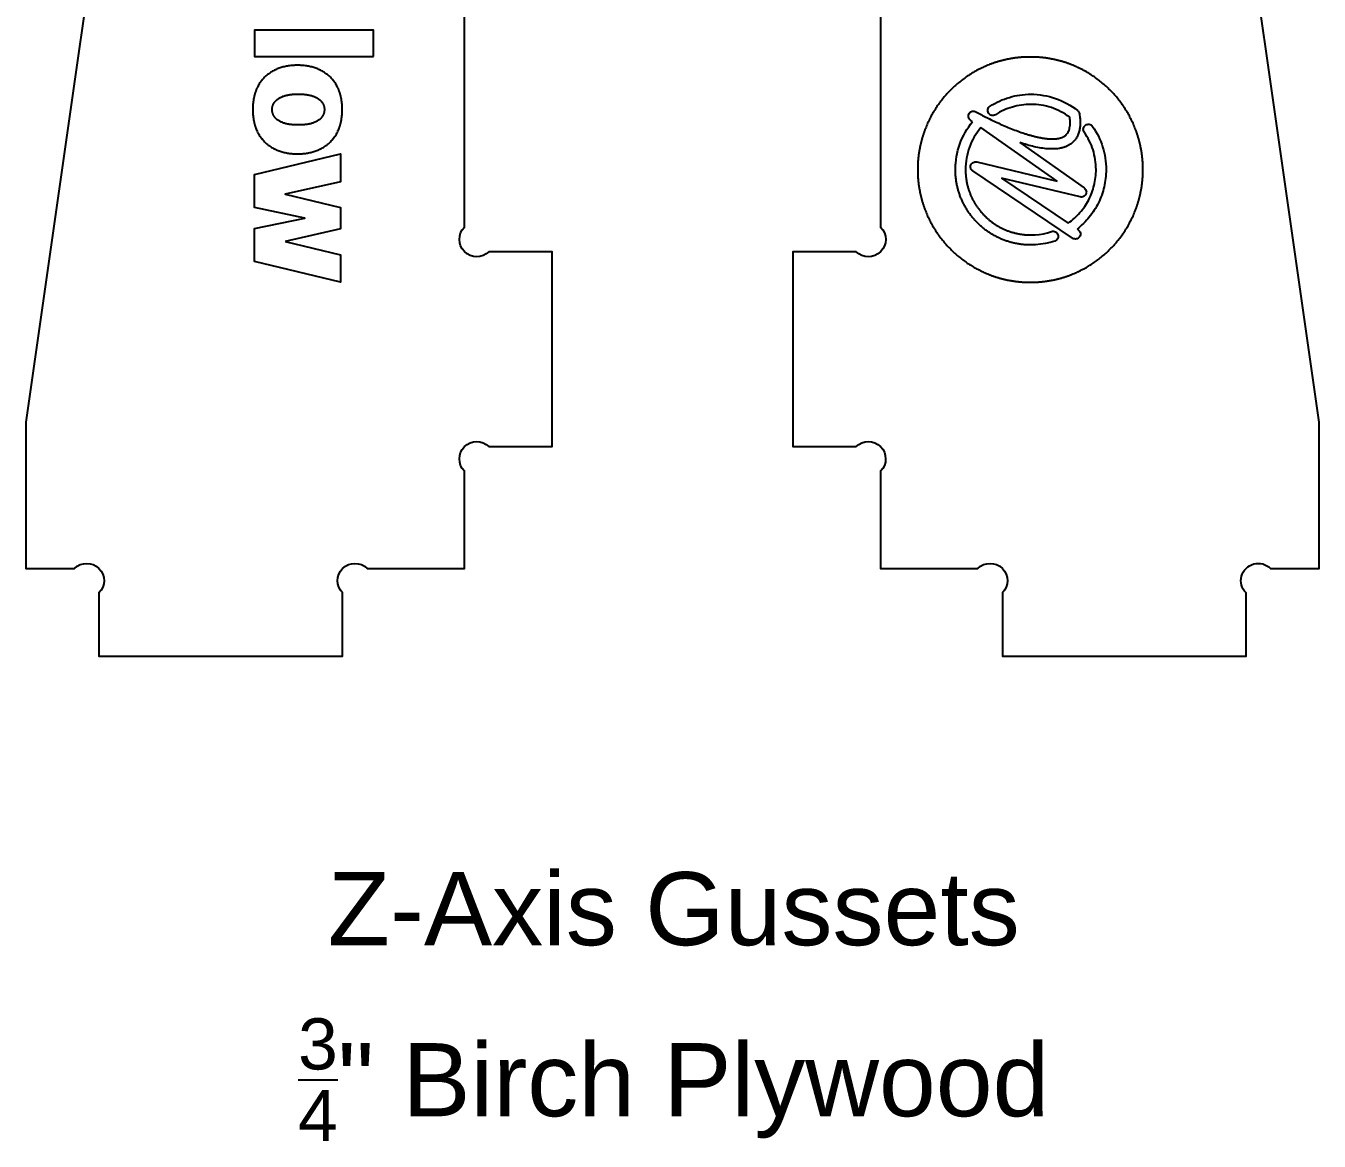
# Model space of a CAD drawing. Header units: millimetres. Extents: x 65 to 2545, y -22 to 553.
# Drawn here: x 647.7 to 913.1, y 15.3 to 244.2 of the extents above; entities that cross this region are included whole.
import ezdxf

# ---------------------------------------------------------------- set-up
doc = ezdxf.new("R2010")
doc.units = ezdxf.units.MM
doc.header["$MEASUREMENT"] = 0
for name, color, linetype in [('NC-6.35mm 1FL Upcut', 7, 'Continuous'), ('NC-Engrave', 3, 'Continuous'), ('Text', 150, 'Continuous')]:
    doc.layers.add(name, color=color, linetype=linetype)

msp = doc.modelspace()

# ---------------------------------------------------------------- linework, layer by layer
at = {"layer": 'NC-6.35mm 1FL Upcut'}
for points in [[(692.66, 477.83), (647.66, 162.83), (647.66, 132.83), (657.63, 132.83, -1), (662.66, 127.81), (662.66, 114.83), (712.66, 114.83), (712.66, 127.81, -1), (717.68, 132.83), (737.66, 132.83), (737.66, 152.81, -1), (742.68, 157.83), (755.66, 157.83), (755.66, 197.83), (742.68, 197.83, -1), (737.66, 202.86), (737.66, 280.31, -1.000152)], [(843.03, 132.83, -1), (848.06, 127.81), (848.06, 114.83), (898.06, 114.83), (898.06, 127.81, -1), (903.08, 132.83), (913.06, 132.83), (913.06, 162.83), (868.06, 477.83)], [(823.06, 280.31), (823.06, 202.86, -1), (818.03, 197.83), (805.06, 197.83), (805.06, 157.83), (818.03, 157.83, -1), (823.06, 152.81), (823.06, 132.83), (843.03, 132.83)]]:
    msp.add_lwpolyline(points, format="xyb", dxfattribs=at)
at = {"layer": 'NC-Engrave'}
for p, q in [((841.95, 224.51), (841.52, 224.81)), ((859.27, 212.32), (843.65, 223.32)), ((851.65, 220.21), (864.85, 210.91)), ((842.78, 216.24), (859.27, 212.32)), ((862.46, 200.6), (841.96, 214.39)), ((864.02, 209.07), (847.84, 212.92)), ((847.84, 212.92), (861.55, 203.7)), ((863.37, 202.47), (863.61, 202.31))]:
    msp.add_line(p, q, dxfattribs=at)
for points in [[(719.02, 237.85), (719.02, 243.32), (694.57, 243.32), (694.57, 237.85)], [(703.4, 236.09), (703.17, 236.09), (702.93, 236.08), (702.7, 236.07), (702.47, 236.06), (702.25, 236.04), (702.02, 236.01), (701.79, 235.99), (701.57, 235.96), (701.35, 235.92), (701.13, 235.88), (700.91, 235.84), (700.7, 235.79), (700.48, 235.73), (700.27, 235.68), (700.06, 235.62), (699.86, 235.55), (699.65, 235.48), (699.45, 235.4), (699.25, 235.33), (699.06, 235.24), (698.86, 235.15), (698.67, 235.06), (698.48, 234.97), (698.3, 234.86), (698.12, 234.76), (697.94, 234.65), (697.76, 234.53), (697.59, 234.42), (697.42, 234.29), (697.25, 234.16), (697.09, 234.03), (696.93, 233.89), (696.78, 233.75), (696.63, 233.61), (696.48, 233.46), (696.34, 233.3), (696.2, 233.14), (696.06, 232.97), (695.93, 232.8), (695.8, 232.63), (695.68, 232.45), (695.56, 232.27), (695.45, 232.08), (695.34, 231.89), (695.23, 231.69), (695.13, 231.49), (695.04, 231.28), (694.94, 231.07), (694.9, 230.96), (694.86, 230.85), (694.82, 230.74), (694.78, 230.63), (694.74, 230.51), (694.7, 230.4), (694.67, 230.29), (694.63, 230.17), (694.6, 230.05), (694.57, 229.93), (694.54, 229.81), (694.51, 229.69), (694.48, 229.57), (694.45, 229.45), (694.43, 229.32), (694.4, 229.2), (694.38, 229.07), (694.36, 228.94), (694.34, 228.81), (694.32, 228.68), (694.3, 228.55), (694.29, 228.41), (694.27, 228.28), (694.26, 228.14), (694.25, 228), (694.24, 227.87), (694.23, 227.73), (694.22, 227.59), (694.22, 227.44), (694.21, 227.3), (694.21, 227.16), (694.21, 227.01), (694.21, 226.86), (694.21, 226.72), (694.22, 226.58), (694.22, 226.43), (694.23, 226.29), (694.24, 226.15), (694.25, 226.01), (694.26, 225.88), (694.27, 225.74), (694.29, 225.61), (694.3, 225.47), (694.32, 225.34), (694.34, 225.21), (694.36, 225.08), (694.38, 224.95), (694.4, 224.82), (694.42, 224.7), (694.45, 224.57), (694.48, 224.45), (694.5, 224.32), (694.53, 224.2), (694.56, 224.08), (694.59, 223.96), (694.63, 223.85), (694.66, 223.73), (694.7, 223.61), (694.73, 223.5), (694.77, 223.39), (694.81, 223.28), (694.85, 223.17), (694.94, 222.95), (695.03, 222.74), (695.12, 222.53), (695.22, 222.32), (695.33, 222.13), (695.44, 221.93), (695.55, 221.74), (695.67, 221.56), (695.79, 221.38), (695.92, 221.2), (696.05, 221.03), (696.18, 220.87), (696.32, 220.71), (696.46, 220.55), (696.61, 220.4), (696.76, 220.25), (696.91, 220.11), (697.07, 219.97), (697.23, 219.84), (697.4, 219.71), (697.57, 219.59), (697.74, 219.47), (697.92, 219.35), (698.09, 219.24), (698.28, 219.13), (698.46, 219.03), (698.65, 218.94), (698.84, 218.84), (699.03, 218.75), (699.23, 218.67), (699.43, 218.59), (699.63, 218.52), (699.84, 218.44), (700.04, 218.38), (700.25, 218.32), (700.47, 218.26), (700.68, 218.21), (700.9, 218.16), (701.11, 218.11), (701.33, 218.07), (701.56, 218.04), (701.78, 218), (702.01, 217.98), (702.24, 217.95), (702.47, 217.93), (702.7, 217.92), (702.93, 217.91), (703.16, 217.9), (703.4, 217.9), (703.64, 217.9), (703.87, 217.91), (704.1, 217.92), (704.33, 217.93), (704.56, 217.95), (704.79, 217.98), (705.02, 218), (705.24, 218.04), (705.47, 218.07), (705.69, 218.11), (705.91, 218.16), (706.12, 218.21), (706.34, 218.26), (706.55, 218.32), (706.76, 218.38), (706.96, 218.44), (707.17, 218.52), (707.37, 218.59), (707.57, 218.67), (707.77, 218.75), (707.96, 218.84), (708.15, 218.94), (708.34, 219.03), (708.52, 219.13), (708.71, 219.24), (708.89, 219.35), (709.06, 219.47), (709.23, 219.59), (709.4, 219.71), (709.57, 219.84), (709.73, 219.97), (709.89, 220.11), (710.04, 220.25), (710.19, 220.4), (710.34, 220.55), (710.48, 220.71), (710.62, 220.87), (710.75, 221.03), (710.89, 221.2), (711.01, 221.38), (711.13, 221.56), (711.25, 221.74), (711.37, 221.93), (711.47, 222.13), (711.58, 222.32), (711.68, 222.53), (711.77, 222.74), (711.86, 222.95), (711.95, 223.17), (711.99, 223.28), (712.03, 223.39), (712.07, 223.5), (712.1, 223.61), (712.14, 223.73), (712.17, 223.85), (712.21, 223.96), (712.24, 224.08), (712.27, 224.2), (712.3, 224.32), (712.33, 224.45), (712.35, 224.57), (712.38, 224.7), (712.4, 224.82), (712.42, 224.95), (712.44, 225.08), (712.46, 225.21), (712.48, 225.34), (712.5, 225.47), (712.52, 225.61), (712.53, 225.74), (712.54, 225.88), (712.55, 226.01), (712.56, 226.15), (712.57, 226.29), (712.58, 226.43), (712.58, 226.58), (712.59, 226.72), (712.59, 226.86), (712.59, 227.01), (712.59, 227.16), (712.59, 227.3), (712.58, 227.44), (712.58, 227.59), (712.57, 227.73), (712.56, 227.87), (712.55, 228), (712.54, 228.14), (712.53, 228.28), (712.51, 228.41), (712.5, 228.55), (712.48, 228.68), (712.46, 228.81), (712.44, 228.94), (712.42, 229.07), (712.4, 229.19), (712.38, 229.32), (712.35, 229.45), (712.32, 229.57), (712.3, 229.69), (712.27, 229.81), (712.24, 229.93), (712.2, 230.05), (712.17, 230.17), (712.13, 230.29), (712.1, 230.4), (712.06, 230.51), (712.02, 230.63), (711.98, 230.74), (711.94, 230.85), (711.9, 230.96), (711.86, 231.07), (711.77, 231.28), (711.67, 231.49), (711.57, 231.69), (711.46, 231.89), (711.36, 232.08), (711.24, 232.27), (711.12, 232.45), (711, 232.63), (710.87, 232.8), (710.74, 232.97), (710.61, 233.14), (710.47, 233.3), (710.32, 233.45), (710.17, 233.61), (710.02, 233.75), (709.87, 233.89), (709.71, 234.03), (709.55, 234.16), (709.38, 234.29), (709.21, 234.42), (709.04, 234.53), (708.86, 234.65), (708.69, 234.76), (708.5, 234.86), (708.32, 234.97), (708.13, 235.06), (707.94, 235.15), (707.75, 235.24), (707.55, 235.33), (707.35, 235.4), (707.15, 235.48), (706.94, 235.55), (706.74, 235.62), (706.53, 235.68), (706.32, 235.73), (706.1, 235.79), (705.89, 235.84), (705.67, 235.88), (705.45, 235.92), (705.23, 235.96), (705.01, 235.99), (704.78, 236.01), (704.56, 236.04), (704.33, 236.06), (704.1, 236.07), (703.87, 236.08), (703.63, 236.09)], [(698.2, 227), (698.2, 227.03), (698.2, 227.06), (698.2, 227.1), (698.21, 227.14), (698.21, 227.18), (698.21, 227.22), (698.21, 227.26), (698.22, 227.31), (698.23, 227.36), (698.23, 227.41), (698.24, 227.47), (698.25, 227.52), (698.27, 227.58), (698.28, 227.64), (698.3, 227.7), (698.31, 227.76), (698.33, 227.82), (698.36, 227.88), (698.38, 227.94), (698.41, 228.01), (698.44, 228.07), (698.47, 228.14), (698.5, 228.21), (698.54, 228.27), (698.58, 228.34), (698.62, 228.41), (698.67, 228.48), (698.72, 228.55), (698.77, 228.61), (698.83, 228.68), (698.89, 228.75), (698.95, 228.82), (699.02, 228.88), (699.09, 228.95), (699.17, 229.02), (699.25, 229.08), (699.33, 229.14), (699.42, 229.21), (699.51, 229.27), (699.61, 229.33), (699.71, 229.39), (699.82, 229.45), (699.93, 229.5), (700.04, 229.56), (700.16, 229.61), (700.29, 229.66), (700.42, 229.71), (700.56, 229.76), (700.7, 229.81), (700.85, 229.85), (701, 229.89), (701.16, 229.93), (701.33, 229.97), (701.5, 230), (701.58, 230.02), (701.67, 230.03), (701.76, 230.04), (701.86, 230.06), (701.95, 230.07), (702.05, 230.08), (702.14, 230.09), (702.24, 230.11), (702.34, 230.12), (702.44, 230.12), (702.55, 230.13), (702.65, 230.14), (702.76, 230.15), (702.87, 230.15), (702.98, 230.16), (703.09, 230.16), (703.21, 230.16), (703.32, 230.17), (703.44, 230.17), (703.56, 230.17), (703.68, 230.17), (703.79, 230.17), (703.91, 230.16), (704.02, 230.16), (704.14, 230.16), (704.25, 230.15), (704.36, 230.15), (704.46, 230.14), (704.57, 230.13), (704.67, 230.12), (704.77, 230.12), (704.87, 230.11), (704.97, 230.09), (705.07, 230.08), (705.17, 230.07), (705.26, 230.06), (705.35, 230.04), (705.44, 230.03), (705.53, 230.02), (705.62, 230), (705.79, 229.97), (705.96, 229.93), (706.12, 229.89), (706.27, 229.85), (706.42, 229.81), (706.56, 229.76), (706.7, 229.71), (706.83, 229.66), (706.95, 229.61), (707.07, 229.56), (707.19, 229.5), (707.3, 229.45), (707.41, 229.39), (707.51, 229.33), (707.6, 229.27), (707.7, 229.21), (707.79, 229.14), (707.87, 229.08), (707.95, 229.02), (708.02, 228.95), (708.1, 228.88), (708.16, 228.82), (708.23, 228.75), (708.29, 228.68), (708.34, 228.61), (708.4, 228.55), (708.45, 228.48), (708.49, 228.41), (708.54, 228.34), (708.58, 228.27), (708.61, 228.21), (708.65, 228.14), (708.68, 228.07), (708.71, 228.01), (708.74, 227.94), (708.76, 227.88), (708.78, 227.82), (708.8, 227.76), (708.82, 227.7), (708.84, 227.64), (708.85, 227.58), (708.86, 227.52), (708.87, 227.47), (708.88, 227.41), (708.89, 227.36), (708.9, 227.31), (708.9, 227.26), (708.91, 227.22), (708.91, 227.18), (708.91, 227.14), (708.91, 227.1), (708.91, 227.06), (708.91, 227.03), (708.91, 227), (708.91, 226.97), (708.91, 226.93), (708.91, 226.9), (708.91, 226.86), (708.91, 226.82), (708.91, 226.78), (708.9, 226.73), (708.9, 226.68), (708.89, 226.63), (708.88, 226.58), (708.87, 226.53), (708.86, 226.47), (708.85, 226.42), (708.84, 226.36), (708.82, 226.3), (708.8, 226.24), (708.78, 226.18), (708.76, 226.11), (708.74, 226.05), (708.71, 225.99), (708.68, 225.92), (708.65, 225.85), (708.61, 225.79), (708.58, 225.72), (708.54, 225.65), (708.49, 225.58), (708.45, 225.52), (708.4, 225.45), (708.34, 225.38), (708.29, 225.31), (708.23, 225.25), (708.16, 225.18), (708.1, 225.11), (708.02, 225.04), (707.95, 224.98), (707.87, 224.91), (707.79, 224.85), (707.7, 224.79), (707.6, 224.73), (707.51, 224.66), (707.41, 224.61), (707.3, 224.55), (707.19, 224.49), (707.07, 224.44), (706.95, 224.38), (706.83, 224.33), (706.7, 224.28), (706.56, 224.23), (706.42, 224.19), (706.27, 224.14), (706.12, 224.1), (705.96, 224.06), (705.79, 224.03), (705.62, 223.99), (705.53, 223.98), (705.44, 223.96), (705.35, 223.95), (705.26, 223.94), (705.17, 223.92), (705.07, 223.91), (704.97, 223.9), (704.87, 223.89), (704.77, 223.88), (704.67, 223.87), (704.57, 223.86), (704.46, 223.85), (704.36, 223.85), (704.25, 223.84), (704.14, 223.84), (704.02, 223.83), (703.91, 223.83), (703.79, 223.83), (703.68, 223.83), (703.56, 223.83), (703.44, 223.83), (703.32, 223.83), (703.21, 223.83), (703.09, 223.83), (702.98, 223.84), (702.87, 223.84), (702.76, 223.85), (702.65, 223.85), (702.55, 223.86), (702.44, 223.87), (702.34, 223.88), (702.24, 223.89), (702.14, 223.9), (702.05, 223.91), (701.95, 223.92), (701.86, 223.94), (701.76, 223.95), (701.67, 223.96), (701.58, 223.98), (701.5, 223.99), (701.33, 224.03), (701.16, 224.06), (701, 224.1), (700.85, 224.14), (700.7, 224.19), (700.56, 224.23), (700.42, 224.28), (700.29, 224.33), (700.16, 224.38), (700.04, 224.44), (699.93, 224.49), (699.82, 224.55), (699.71, 224.61), (699.61, 224.66), (699.51, 224.73), (699.42, 224.79), (699.33, 224.85), (699.25, 224.91), (699.17, 224.98), (699.09, 225.04), (699.02, 225.11), (698.95, 225.18), (698.89, 225.25), (698.83, 225.31), (698.77, 225.38), (698.72, 225.45), (698.67, 225.52), (698.62, 225.58), (698.58, 225.65), (698.54, 225.72), (698.5, 225.79), (698.47, 225.85), (698.44, 225.92), (698.41, 225.99), (698.38, 226.05), (698.36, 226.11), (698.33, 226.18), (698.31, 226.24), (698.3, 226.3), (698.28, 226.36), (698.27, 226.42), (698.25, 226.47), (698.24, 226.53), (698.23, 226.58), (698.23, 226.63), (698.22, 226.68), (698.21, 226.73), (698.21, 226.78), (698.21, 226.82), (698.21, 226.86), (698.2, 226.9), (698.2, 226.93), (698.2, 226.97)], [(700.87, 199.91), (712.22, 197.21), (712.22, 191.55), (694.58, 195.81), (694.58, 202.59), (704.91, 204.73), (704.91, 204.74), (694.58, 206.88), (694.58, 213.67), (712.22, 217.92), (712.22, 212.19), (700.87, 209.61), (712.22, 206.91), (712.22, 202.49)]]:
    msp.add_lwpolyline(points, close=True, dxfattribs=at)
for points in [[(853.79, 237.78), (853.64, 237.78), (853.49, 237.78), (853.34, 237.78), (853.19, 237.78), (853.04, 237.77), (852.89, 237.77), (852.74, 237.76), (852.6, 237.75), (852.45, 237.75), (852.3, 237.74), (852.15, 237.73), (852.01, 237.72), (851.86, 237.71), (851.71, 237.69), (851.57, 237.68), (851.42, 237.67), (851.28, 237.65), (851.13, 237.63), (850.99, 237.62), (850.84, 237.6), (850.7, 237.58), (850.55, 237.56), (850.41, 237.54), (850.26, 237.52), (850.12, 237.5), (849.98, 237.47), (849.84, 237.45), (849.69, 237.42), (849.55, 237.4), (849.41, 237.37), (849.27, 237.34), (849.13, 237.32), (848.99, 237.29), (848.84, 237.26), (848.7, 237.22), (848.56, 237.19), (848.42, 237.16), (848.29, 237.13), (848.15, 237.09), (848.01, 237.06), (847.87, 237.02), (847.73, 236.98), (847.59, 236.95), (847.46, 236.91), (847.32, 236.87), (847.18, 236.83), (847.05, 236.79), (846.91, 236.75), (846.77, 236.7), (846.64, 236.66), (846.5, 236.62), (846.37, 236.57), (846.24, 236.52), (846.1, 236.48), (845.97, 236.43), (845.84, 236.38), (845.7, 236.33), (845.57, 236.28), (845.44, 236.23), (845.31, 236.18), (845.05, 236.08), (844.79, 235.97), (844.53, 235.86), (844.27, 235.74), (844.02, 235.63), (843.76, 235.51), (843.51, 235.38), (843.26, 235.26), (843.01, 235.13), (842.77, 234.99), (842.52, 234.86), (842.28, 234.72), (842.04, 234.58), (841.8, 234.44), (841.56, 234.29), (841.32, 234.14), (841.09, 233.99), (840.86, 233.84), (840.63, 233.68), (840.4, 233.52), (840.18, 233.36), (839.95, 233.19), (839.73, 233.02), (839.51, 232.85), (839.3, 232.68), (839.08, 232.51), (838.87, 232.33), (838.66, 232.15), (838.45, 231.96), (838.24, 231.78), (838.04, 231.59), (837.84, 231.4), (837.64, 231.21), (837.44, 231.01), (837.24, 230.82), (837.05, 230.62), (836.86, 230.42), (836.67, 230.21), (836.49, 230), (836.3, 229.8), (836.12, 229.59), (835.95, 229.37), (835.77, 229.16), (835.6, 228.94), (835.43, 228.72), (835.26, 228.5), (835.1, 228.28), (834.93, 228.05), (834.77, 227.82), (834.62, 227.59), (834.46, 227.36), (834.31, 227.13), (834.16, 226.89), (834.01, 226.65), (833.87, 226.42), (833.73, 226.17), (833.59, 225.93), (833.46, 225.69), (833.33, 225.44), (833.2, 225.19), (833.07, 224.94), (832.95, 224.69), (832.83, 224.44), (832.71, 224.18), (832.6, 223.92), (832.48, 223.67), (832.38, 223.41), (832.27, 223.14), (832.22, 223.01), (832.17, 222.88), (832.12, 222.75), (832.07, 222.62), (832.02, 222.48), (831.97, 222.35), (831.93, 222.22), (831.88, 222.08), (831.84, 221.95), (831.79, 221.81), (831.75, 221.68), (831.71, 221.54), (831.67, 221.41), (831.62, 221.27), (831.58, 221.13), (831.54, 221), (831.51, 220.86), (831.47, 220.72), (831.43, 220.58), (831.4, 220.45), (831.36, 220.31), (831.33, 220.17), (831.29, 220.03), (831.26, 219.89), (831.23, 219.75), (831.2, 219.61), (831.17, 219.47), (831.14, 219.33), (831.11, 219.19), (831.08, 219.04), (831.05, 218.9), (831.03, 218.76), (831, 218.62), (830.98, 218.47), (830.96, 218.33), (830.93, 218.19), (830.91, 218.04), (830.89, 217.9), (830.87, 217.76), (830.85, 217.61), (830.84, 217.47), (830.82, 217.32), (830.8, 217.18), (830.79, 217.03), (830.77, 216.89), (830.76, 216.74), (830.75, 216.59), (830.73, 216.45), (830.72, 216.3), (830.71, 216.15), (830.71, 216), (830.7, 215.86), (830.69, 215.71), (830.68, 215.56), (830.68, 215.41), (830.68, 215.26), (830.67, 215.12), (830.67, 214.97), (830.67, 214.82), (830.67, 214.67)], [(876.9, 214.67), (876.9, 214.82), (876.9, 214.97), (876.9, 215.12), (876.89, 215.26), (876.89, 215.41), (876.89, 215.56), (876.88, 215.71), (876.87, 215.86), (876.86, 216), (876.86, 216.15), (876.85, 216.3), (876.84, 216.45), (876.82, 216.59), (876.81, 216.74), (876.8, 216.89), (876.78, 217.03), (876.77, 217.18), (876.75, 217.32), (876.73, 217.47), (876.72, 217.61), (876.7, 217.76), (876.68, 217.9), (876.66, 218.04), (876.64, 218.19), (876.61, 218.33), (876.59, 218.47), (876.57, 218.62), (876.54, 218.76), (876.52, 218.9), (876.49, 219.04), (876.46, 219.19), (876.43, 219.33), (876.4, 219.47), (876.37, 219.61), (876.34, 219.75), (876.31, 219.89), (876.28, 220.03), (876.24, 220.17), (876.21, 220.31), (876.17, 220.45), (876.14, 220.58), (876.1, 220.72), (876.06, 220.86), (876.03, 221), (875.99, 221.13), (875.95, 221.27), (875.91, 221.41), (875.86, 221.54), (875.82, 221.68), (875.78, 221.81), (875.73, 221.95), (875.69, 222.08), (875.64, 222.22), (875.6, 222.35), (875.55, 222.48), (875.5, 222.62), (875.45, 222.75), (875.4, 222.88), (875.35, 223.01), (875.3, 223.14), (875.19, 223.41), (875.09, 223.67), (874.97, 223.92), (874.86, 224.18), (874.74, 224.44), (874.62, 224.69), (874.5, 224.94), (874.37, 225.19), (874.24, 225.44), (874.11, 225.69), (873.98, 225.93), (873.84, 226.17), (873.7, 226.42), (873.56, 226.65), (873.41, 226.89), (873.26, 227.13), (873.11, 227.36), (872.95, 227.59), (872.8, 227.82), (872.64, 228.05), (872.48, 228.28), (872.31, 228.5), (872.14, 228.72), (871.97, 228.94), (871.8, 229.16), (871.62, 229.37), (871.45, 229.59), (871.27, 229.8), (871.08, 230), (870.9, 230.21), (870.71, 230.42), (870.52, 230.62), (870.33, 230.82), (870.13, 231.01), (869.93, 231.21), (869.73, 231.4), (869.53, 231.59), (869.33, 231.78), (869.12, 231.96), (868.91, 232.15), (868.7, 232.33), (868.49, 232.51), (868.27, 232.68), (868.06, 232.85), (867.84, 233.02), (867.62, 233.19), (867.39, 233.36), (867.17, 233.52), (866.94, 233.68), (866.71, 233.84), (866.48, 233.99), (866.25, 234.14), (866.01, 234.29), (865.77, 234.44), (865.53, 234.58), (865.29, 234.72), (865.05, 234.86), (864.8, 234.99), (864.56, 235.13), (864.31, 235.26), (864.06, 235.38), (863.81, 235.51), (863.55, 235.63), (863.3, 235.74), (863.04, 235.86), (862.78, 235.97), (862.52, 236.08), (862.26, 236.18), (862.13, 236.23), (862, 236.28), (861.87, 236.33), (861.73, 236.38), (861.6, 236.43), (861.47, 236.48), (861.33, 236.52), (861.2, 236.57), (861.07, 236.62), (860.93, 236.66), (860.8, 236.7), (860.66, 236.75), (860.52, 236.79), (860.39, 236.83), (860.25, 236.87), (860.11, 236.91), (859.98, 236.95), (859.84, 236.98), (859.7, 237.02), (859.56, 237.06), (859.42, 237.09), (859.28, 237.13), (859.15, 237.16), (859.01, 237.19), (858.87, 237.22), (858.73, 237.26), (858.58, 237.29), (858.44, 237.32), (858.3, 237.34), (858.16, 237.37), (858.02, 237.4), (857.88, 237.42), (857.73, 237.45), (857.59, 237.47), (857.45, 237.5), (857.31, 237.52), (857.16, 237.54), (857.02, 237.56), (856.87, 237.58), (856.73, 237.6), (856.58, 237.62), (856.44, 237.63), (856.29, 237.65), (856.15, 237.67), (856, 237.68), (855.86, 237.69), (855.71, 237.71), (855.56, 237.72), (855.42, 237.73), (855.27, 237.74), (855.12, 237.75), (854.97, 237.75), (854.83, 237.76), (854.68, 237.77), (854.53, 237.77), (854.38, 237.78), (854.23, 237.78), (854.08, 237.78), (853.93, 237.78), (853.79, 237.78)], [(845.52, 227.68), (845.99, 227.97), (846.47, 228.24), (846.96, 228.5), (847.46, 228.74), (847.96, 228.96), (848.47, 229.16), (848.99, 229.34), (849.52, 229.5), (850.05, 229.65), (850.58, 229.78), (851.12, 229.88), (851.66, 229.97), (852.21, 230.04), (852.76, 230.09), (853.32, 230.12), (853.87, 230.13)], [(853.87, 230.13), (854.53, 230.12), (855.19, 230.07), (855.83, 230.01), (856.47, 229.91), (857.11, 229.79), (857.74, 229.65), (858.35, 229.47), (858.97, 229.28), (859.57, 229.05), (860.16, 228.8), (860.74, 228.53), (861.31, 228.23), (861.87, 227.9), (862.42, 227.56), (862.96, 227.18), (863.48, 226.78)], [(841.52, 224.81), (841.37, 224.94), (841.25, 225.1), (841.16, 225.27), (841.1, 225.45), (841.09, 225.64), (841.1, 225.84), (841.15, 226.03), (841.25, 226.21)], [(841.25, 226.21), (841.37, 226.37), (841.52, 226.5), (841.69, 226.59), (841.87, 226.66), (842.06, 226.68), (842.25, 226.68), (842.44, 226.63), (842.63, 226.55)], [(842.63, 226.55), (842.76, 226.48), (842.88, 226.41), (843.01, 226.33), (843.15, 226.26), (843.28, 226.19), (843.41, 226.11), (843.55, 226.04), (843.69, 225.96), (843.82, 225.89), (843.96, 225.81), (844.1, 225.74), (844.25, 225.67), (844.39, 225.59), (844.53, 225.51), (844.68, 225.44), (844.83, 225.36), (844.98, 225.29), (845.12, 225.21), (845.43, 225.06), (845.73, 224.91), (846.04, 224.76), (846.35, 224.61), (846.67, 224.47), (846.98, 224.32), (847.3, 224.17), (847.63, 224.02), (847.95, 223.88), (848.28, 223.74), (848.61, 223.6), (848.94, 223.46), (849.27, 223.32), (849.6, 223.19), (849.93, 223.05), (850.26, 222.92), (850.59, 222.8), (850.93, 222.67), (851.26, 222.55), (851.59, 222.43), (851.92, 222.32), (852.25, 222.2), (852.58, 222.1), (852.74, 222.04), (852.9, 221.99), (853.07, 221.94), (853.23, 221.89), (853.39, 221.84), (853.55, 221.8), (853.71, 221.75), (853.87, 221.71), (854.03, 221.66), (854.19, 221.62), (854.35, 221.58), (854.5, 221.54), (854.66, 221.5), (854.81, 221.46), (854.97, 221.42), (855.12, 221.39), (855.27, 221.35), (855.42, 221.32), (855.58, 221.29), (855.73, 221.26), (855.87, 221.23), (856.02, 221.2), (856.17, 221.17), (856.31, 221.15), (856.46, 221.13), (856.6, 221.1), (856.74, 221.08), (856.88, 221.07), (857.02, 221.05), (857.16, 221.03), (857.3, 221.02), (857.43, 221.01), (857.56, 220.99), (857.7, 220.99), (857.83, 220.98), (857.96, 220.97), (858.08, 220.97), (858.21, 220.97), (858.34, 220.97), (858.46, 220.97), (858.58, 220.97), (858.7, 220.97), (858.82, 220.98), (858.93, 220.99), (859.05, 221), (859.16, 221.01), (859.27, 221.03), (859.38, 221.04), (859.49, 221.06), (859.59, 221.08), (859.7, 221.1), (859.8, 221.12), (859.9, 221.15), (859.99, 221.18), (860.09, 221.21), (860.18, 221.24), (860.27, 221.28), (860.36, 221.31), (860.44, 221.35), (860.53, 221.39), (860.61, 221.43), (860.69, 221.48), (860.77, 221.53), (860.84, 221.58)], [(845.21, 226.25), (845.12, 226.44), (845.06, 226.64), (845.05, 226.83), (845.07, 227.03), (845.13, 227.22), (845.23, 227.39), (845.36, 227.55), (845.52, 227.68)], [(846.64, 225.94), (846.45, 225.85), (846.26, 225.79), (846.06, 225.78), (845.86, 225.8), (845.67, 225.86), (845.5, 225.96), (845.34, 226.09), (845.21, 226.25)], [(853.87, 228.06), (853.39, 228.06), (852.91, 228.03), (852.43, 227.99), (851.96, 227.93), (851.49, 227.85), (851.02, 227.76), (850.56, 227.65), (850.1, 227.52), (849.64, 227.38), (849.2, 227.22), (848.75, 227.05), (848.32, 226.86), (847.89, 226.65), (847.46, 226.43), (847.05, 226.2), (846.64, 225.94)], [(861.88, 225.41), (861.44, 225.73), (860.99, 226.03), (860.53, 226.3), (860.06, 226.56), (859.58, 226.8), (859.09, 227.02), (858.6, 227.21), (858.1, 227.39), (857.59, 227.55), (857.08, 227.68), (856.56, 227.8), (856.03, 227.89), (855.5, 227.97), (854.96, 228.02), (854.42, 228.05), (853.87, 228.06)], [(863.86, 226.14), (863.9, 225.86), (863.93, 225.59), (863.96, 225.33), (863.99, 225.07), (864, 224.81), (864.01, 224.56), (864.01, 224.31), (864.01, 224.07), (864, 223.84), (863.99, 223.61), (863.96, 223.38), (863.93, 223.16), (863.9, 222.95), (863.86, 222.74), (863.81, 222.53), (863.75, 222.34), (863.69, 222.14), (863.63, 221.95), (863.55, 221.77), (863.47, 221.59), (863.39, 221.42), (863.29, 221.25), (863.19, 221.09), (863.09, 220.94), (862.98, 220.79), (862.86, 220.64), (862.73, 220.5), (862.6, 220.37), (862.47, 220.24), (862.32, 220.11), (862.17, 219.99), (862.02, 219.88)], [(863.48, 226.78), (863.59, 226.68), (863.69, 226.56), (863.76, 226.43), (863.82, 226.29), (863.86, 226.14)], [(838.41, 214.67), (838.42, 215.01), (838.43, 215.35), (838.45, 215.68), (838.47, 216.02), (838.54, 216.69), (838.64, 217.35), (838.77, 218), (838.93, 218.65), (839.11, 219.28), (839.33, 219.91), (839.56, 220.53), (839.83, 221.13), (840.12, 221.73), (840.43, 222.31), (840.78, 222.88), (841.14, 223.44), (841.54, 223.98), (841.95, 224.51)], [(843.65, 223.32), (843.27, 222.86), (842.92, 222.38), (842.59, 221.89), (842.29, 221.39), (842, 220.88), (841.74, 220.36), (841.51, 219.83), (841.29, 219.28), (841.1, 218.73), (840.94, 218.17), (840.8, 217.6), (840.68, 217.03), (840.59, 216.45), (840.53, 215.86), (840.49, 215.26), (840.48, 214.67)], [(860.84, 221.58), (861.01, 221.7), (861.16, 221.85), (861.3, 222.01), (861.43, 222.18), (861.54, 222.37), (861.64, 222.57), (861.73, 222.79), (861.8, 223.02), (861.86, 223.27), (861.9, 223.53), (861.93, 223.81), (861.95, 224.1), (861.95, 224.41), (861.94, 224.73), (861.91, 225.06), (861.88, 225.41)], [(864.85, 222.36), (864.74, 222.54), (864.68, 222.73), (864.66, 222.93), (864.67, 223.13), (864.73, 223.32), (864.82, 223.5), (864.94, 223.66), (865.1, 223.79)], [(865.1, 223.79), (865.28, 223.9), (865.47, 223.96), (865.67, 223.98), (865.87, 223.97), (866.06, 223.91), (866.24, 223.83), (866.4, 223.7), (866.53, 223.54)], [(866.53, 223.54), (866.87, 223.05), (867.18, 222.54), (867.47, 222.03), (867.75, 221.51), (868, 220.97), (868.23, 220.43), (868.43, 219.88), (868.62, 219.33), (868.79, 218.76), (868.93, 218.19), (869.05, 217.62), (869.16, 217.04), (869.23, 216.45), (869.29, 215.86), (869.32, 215.27), (869.33, 214.67)], [(867.27, 214.67), (867.26, 215.19), (867.23, 215.7), (867.18, 216.21), (867.12, 216.72), (867.03, 217.22), (866.92, 217.72), (866.8, 218.22), (866.65, 218.7), (866.49, 219.19), (866.31, 219.66), (866.11, 220.13), (865.89, 220.59), (865.66, 221.05), (865.41, 221.49), (865.13, 221.93), (864.85, 222.36)], [(862.02, 219.88), (861.9, 219.8), (861.79, 219.73), (861.67, 219.66), (861.55, 219.6), (861.43, 219.54), (861.31, 219.48), (861.18, 219.42), (861.05, 219.37), (860.92, 219.32), (860.79, 219.27), (860.65, 219.23), (860.52, 219.19), (860.38, 219.15), (860.24, 219.12), (860.09, 219.09), (859.95, 219.06), (859.8, 219.03), (859.65, 219.01), (859.35, 218.97), (859.04, 218.94), (858.73, 218.92), (858.41, 218.91), (858.08, 218.91), (857.75, 218.92), (857.41, 218.94), (857.07, 218.97), (856.73, 219), (856.38, 219.05), (856.03, 219.1), (855.67, 219.16), (855.31, 219.22), (854.95, 219.3), (854.59, 219.38), (854.22, 219.46), (853.86, 219.55), (853.49, 219.65), (853.12, 219.75), (852.75, 219.86), (852.38, 219.97), (852.02, 220.09), (851.65, 220.21)], [(841.96, 214.39), (841.82, 214.5), (841.7, 214.64), (841.61, 214.79), (841.55, 214.95), (841.51, 215.13), (841.51, 215.3), (841.53, 215.48), (841.59, 215.66)], [(841.59, 215.66), (841.68, 215.82), (841.79, 215.96), (841.93, 216.07), (842.08, 216.16), (842.24, 216.23), (842.41, 216.27), (842.59, 216.27), (842.78, 216.24)], [(830.67, 214.67), (830.67, 214.52), (830.67, 214.37), (830.67, 214.22), (830.68, 214.07), (830.68, 213.92), (830.68, 213.77), (830.69, 213.63), (830.7, 213.48), (830.71, 213.33), (830.71, 213.18), (830.72, 213.04), (830.73, 212.89), (830.75, 212.74), (830.76, 212.6), (830.77, 212.45), (830.79, 212.3), (830.8, 212.16), (830.82, 212.01), (830.84, 211.87), (830.85, 211.72), (830.87, 211.58), (830.89, 211.43), (830.91, 211.29), (830.93, 211.15), (830.96, 211), (830.98, 210.86), (831, 210.72), (831.03, 210.58), (831.05, 210.43), (831.08, 210.29), (831.11, 210.15), (831.14, 210.01), (831.17, 209.87), (831.2, 209.73), (831.23, 209.59), (831.26, 209.45), (831.29, 209.31), (831.33, 209.17), (831.36, 209.03), (831.4, 208.89), (831.43, 208.75), (831.47, 208.61), (831.51, 208.48), (831.54, 208.34), (831.58, 208.2), (831.62, 208.07), (831.67, 207.93), (831.71, 207.79), (831.75, 207.66), (831.79, 207.52), (831.84, 207.39), (831.88, 207.25), (831.93, 207.12), (831.97, 206.99), (832.02, 206.85), (832.07, 206.72), (832.12, 206.59), (832.17, 206.45), (832.22, 206.32), (832.27, 206.19), (832.38, 205.93), (832.48, 205.67), (832.6, 205.41), (832.71, 205.15), (832.83, 204.9), (832.95, 204.65), (833.07, 204.39), (833.2, 204.14), (833.33, 203.9), (833.46, 203.65), (833.59, 203.4), (833.73, 203.16), (833.87, 202.92), (834.01, 202.68), (834.16, 202.44), (834.31, 202.21), (834.46, 201.97), (834.62, 201.74), (834.77, 201.51), (834.93, 201.29), (835.1, 201.06), (835.26, 200.84), (835.43, 200.61), (835.6, 200.4), (835.77, 200.18), (835.95, 199.96), (836.12, 199.75), (836.3, 199.54), (836.49, 199.33), (836.67, 199.12), (836.86, 198.92), (837.05, 198.72), (837.24, 198.52), (837.44, 198.32), (837.64, 198.13), (837.84, 197.93), (838.04, 197.74), (838.24, 197.56), (838.45, 197.37), (838.66, 197.19), (838.87, 197.01), (839.08, 196.83), (839.3, 196.65), (839.51, 196.48), (839.73, 196.31), (839.95, 196.14), (840.18, 195.98), (840.4, 195.82), (840.63, 195.66), (840.86, 195.5), (841.09, 195.34), (841.32, 195.19), (841.56, 195.04), (841.8, 194.9), (842.04, 194.75), (842.28, 194.61), (842.52, 194.48), (842.77, 194.34), (843.01, 194.21), (843.26, 194.08), (843.51, 193.95), (843.76, 193.83), (844.02, 193.71), (844.27, 193.59), (844.53, 193.48), (844.79, 193.37), (845.05, 193.26), (845.31, 193.15), (845.44, 193.1), (845.57, 193.05), (845.7, 193), (845.84, 192.95), (845.97, 192.9), (846.1, 192.86), (846.24, 192.81), (846.37, 192.77), (846.5, 192.72), (846.64, 192.68), (846.77, 192.63), (846.91, 192.59), (847.05, 192.55), (847.18, 192.51), (847.32, 192.47), (847.46, 192.43), (847.59, 192.39), (847.73, 192.35), (847.87, 192.31), (848.01, 192.28), (848.15, 192.24), (848.29, 192.21), (848.42, 192.18), (848.56, 192.14), (848.7, 192.11), (848.84, 192.08), (848.99, 192.05), (849.13, 192.02), (849.27, 191.99), (849.41, 191.96), (849.55, 191.94), (849.69, 191.91), (849.84, 191.89), (849.98, 191.86), (850.12, 191.84), (850.26, 191.82), (850.41, 191.8), (850.55, 191.77), (850.7, 191.75), (850.84, 191.74), (850.99, 191.72), (851.13, 191.7), (851.28, 191.69), (851.42, 191.67), (851.57, 191.66), (851.71, 191.64), (851.86, 191.63), (852.01, 191.62), (852.15, 191.61), (852.3, 191.6), (852.45, 191.59), (852.6, 191.58), (852.74, 191.57), (852.89, 191.57), (853.04, 191.56), (853.19, 191.56), (853.34, 191.55), (853.49, 191.55), (853.64, 191.55), (853.79, 191.55)], [(853.87, 199.21), (853.67, 199.21), (853.48, 199.21), (853.28, 199.22), (853.08, 199.23), (852.88, 199.24), (852.69, 199.25), (852.49, 199.27), (852.3, 199.29), (852.1, 199.31), (851.91, 199.33), (851.71, 199.36), (851.52, 199.39), (851.33, 199.42), (851.14, 199.45), (850.95, 199.48), (850.76, 199.52), (850.57, 199.56), (850.39, 199.6), (850.2, 199.65), (850.01, 199.69), (849.83, 199.74), (849.65, 199.79), (849.46, 199.85), (849.28, 199.9), (849.1, 199.96), (848.92, 200.02), (848.74, 200.08), (848.56, 200.15), (848.39, 200.21), (848.21, 200.28), (848.04, 200.35), (847.86, 200.42), (847.69, 200.5), (847.52, 200.58), (847.35, 200.65), (847.18, 200.73), (847.01, 200.82), (846.84, 200.9), (846.68, 200.99), (846.51, 201.08), (846.35, 201.17), (846.18, 201.26), (846.02, 201.35), (845.86, 201.45), (845.7, 201.55), (845.55, 201.65), (845.39, 201.75), (845.24, 201.85), (845.08, 201.96), (844.93, 202.06), (844.78, 202.17), (844.63, 202.28), (844.48, 202.4), (844.33, 202.51), (844.19, 202.62), (844.05, 202.74), (843.9, 202.86), (843.76, 202.98), (843.62, 203.1), (843.48, 203.23), (843.35, 203.35), (843.21, 203.48), (843.08, 203.61), (842.95, 203.74), (842.82, 203.87), (842.69, 204.01), (842.56, 204.14), (842.43, 204.28), (842.31, 204.42), (842.19, 204.56), (842.07, 204.7), (841.95, 204.84), (841.83, 204.98), (841.72, 205.13), (841.6, 205.28), (841.49, 205.42), (841.38, 205.57), (841.27, 205.72), (841.16, 205.88), (841.06, 206.03), (840.95, 206.18), (840.85, 206.34), (840.75, 206.5), (840.66, 206.66), (840.56, 206.82), (840.46, 206.98), (840.37, 207.14), (840.28, 207.3), (840.19, 207.47), (840.11, 207.64), (840.02, 207.8), (839.94, 207.97), (839.86, 208.14), (839.78, 208.31), (839.7, 208.48), (839.63, 208.66), (839.56, 208.83), (839.49, 209), (839.42, 209.18), (839.35, 209.36), (839.29, 209.54), (839.23, 209.71), (839.17, 209.89), (839.11, 210.08), (839.05, 210.26), (839, 210.44), (838.95, 210.62), (838.9, 210.81), (838.85, 210.99), (838.81, 211.18), (838.77, 211.37), (838.73, 211.56), (838.69, 211.74), (838.66, 211.93), (838.62, 212.13), (838.59, 212.32), (838.56, 212.51), (838.54, 212.7), (838.51, 212.9), (838.49, 213.09), (838.47, 213.28), (838.46, 213.48), (838.45, 213.68), (838.43, 213.87), (838.42, 214.07), (838.42, 214.27), (838.41, 214.47), (838.41, 214.67)], [(840.48, 214.67), (840.48, 214.5), (840.48, 214.32), (840.49, 214.15), (840.49, 213.98), (840.5, 213.81), (840.52, 213.64), (840.53, 213.47), (840.55, 213.3), (840.56, 213.13), (840.59, 212.96), (840.61, 212.8), (840.63, 212.63), (840.66, 212.46), (840.69, 212.3), (840.72, 212.14), (840.75, 211.97), (840.78, 211.81), (840.82, 211.65), (840.86, 211.48), (840.9, 211.32), (840.94, 211.16), (840.99, 211), (841.03, 210.85), (841.08, 210.69), (841.13, 210.53), (841.18, 210.38), (841.24, 210.22), (841.29, 210.07), (841.35, 209.91), (841.41, 209.76), (841.47, 209.61), (841.53, 209.46), (841.6, 209.31), (841.66, 209.16), (841.73, 209.01), (841.8, 208.86), (841.87, 208.72), (841.95, 208.57), (842.02, 208.43), (842.1, 208.29), (842.17, 208.15), (842.25, 208), (842.34, 207.86), (842.42, 207.73), (842.5, 207.59), (842.59, 207.45), (842.68, 207.32), (842.77, 207.18), (842.86, 207.05), (842.95, 206.92), (843.05, 206.79), (843.14, 206.66), (843.24, 206.53), (843.34, 206.4), (843.44, 206.28), (843.54, 206.15), (843.64, 206.03), (843.75, 205.91), (843.85, 205.78), (843.96, 205.66), (844.07, 205.55), (844.18, 205.43), (844.29, 205.31), (844.41, 205.2), (844.52, 205.09), (844.64, 204.97), (844.75, 204.86), (844.87, 204.76), (844.99, 204.65), (845.11, 204.54), (845.23, 204.44), (845.36, 204.33), (845.48, 204.23), (845.61, 204.13), (845.74, 204.03), (845.86, 203.94), (845.99, 203.84), (846.12, 203.75), (846.26, 203.65), (846.39, 203.56), (846.52, 203.47), (846.66, 203.38), (846.8, 203.3), (846.93, 203.21), (847.07, 203.13), (847.21, 203.05), (847.35, 202.97), (847.49, 202.89), (847.64, 202.81), (847.78, 202.74), (847.93, 202.67), (848.07, 202.59), (848.22, 202.52), (848.37, 202.46), (848.51, 202.39), (848.66, 202.33), (848.82, 202.26), (848.97, 202.2), (849.12, 202.14), (849.27, 202.09), (849.43, 202.03), (849.58, 201.98), (849.74, 201.92), (849.89, 201.87), (850.05, 201.83), (850.21, 201.78), (850.37, 201.74), (850.53, 201.69), (850.69, 201.65), (850.85, 201.61), (851.01, 201.58), (851.18, 201.54), (851.34, 201.51), (851.51, 201.48), (851.67, 201.45), (851.84, 201.43), (852, 201.4), (852.17, 201.38), (852.34, 201.36), (852.51, 201.34), (852.68, 201.32), (852.85, 201.31), (853.02, 201.3), (853.19, 201.29), (853.36, 201.28), (853.53, 201.28), (853.7, 201.27), (853.87, 201.27)], [(853.79, 191.55), (853.93, 191.55), (854.08, 191.55), (854.23, 191.55), (854.38, 191.56), (854.53, 191.56), (854.68, 191.57), (854.83, 191.57), (854.97, 191.58), (855.12, 191.59), (855.27, 191.6), (855.42, 191.61), (855.56, 191.62), (855.71, 191.63), (855.86, 191.64), (856, 191.66), (856.15, 191.67), (856.29, 191.69), (856.44, 191.7), (856.58, 191.72), (856.73, 191.74), (856.87, 191.75), (857.02, 191.77), (857.16, 191.8), (857.31, 191.82), (857.45, 191.84), (857.59, 191.86), (857.73, 191.89), (857.88, 191.91), (858.02, 191.94), (858.16, 191.96), (858.3, 191.99), (858.44, 192.02), (858.58, 192.05), (858.73, 192.08), (858.87, 192.11), (859.01, 192.14), (859.15, 192.18), (859.28, 192.21), (859.42, 192.24), (859.56, 192.28), (859.7, 192.31), (859.84, 192.35), (859.98, 192.39), (860.11, 192.43), (860.25, 192.47), (860.39, 192.51), (860.52, 192.55), (860.66, 192.59), (860.8, 192.63), (860.93, 192.68), (861.07, 192.72), (861.2, 192.77), (861.33, 192.81), (861.47, 192.86), (861.6, 192.9), (861.73, 192.95), (861.87, 193), (862, 193.05), (862.13, 193.1), (862.26, 193.15), (862.52, 193.26), (862.78, 193.37), (863.04, 193.48), (863.3, 193.59), (863.55, 193.71), (863.81, 193.83), (864.06, 193.95), (864.31, 194.08), (864.56, 194.21), (864.8, 194.34), (865.05, 194.48), (865.29, 194.61), (865.53, 194.75), (865.77, 194.9), (866.01, 195.04), (866.25, 195.19), (866.48, 195.34), (866.71, 195.5), (866.94, 195.66), (867.17, 195.82), (867.39, 195.98), (867.62, 196.14), (867.84, 196.31), (868.06, 196.48), (868.27, 196.65), (868.49, 196.83), (868.7, 197.01), (868.91, 197.19), (869.12, 197.37), (869.33, 197.56), (869.53, 197.74), (869.73, 197.93), (869.93, 198.13), (870.13, 198.32), (870.33, 198.52), (870.52, 198.72), (870.71, 198.92), (870.9, 199.12), (871.08, 199.33), (871.27, 199.54), (871.45, 199.75), (871.62, 199.96), (871.8, 200.18), (871.97, 200.4), (872.14, 200.61), (872.31, 200.84), (872.48, 201.06), (872.64, 201.29), (872.8, 201.51), (872.95, 201.74), (873.11, 201.97), (873.26, 202.21), (873.41, 202.44), (873.56, 202.68), (873.7, 202.92), (873.84, 203.16), (873.98, 203.4), (874.11, 203.65), (874.24, 203.9), (874.37, 204.14), (874.5, 204.39), (874.62, 204.65), (874.74, 204.9), (874.86, 205.15), (874.97, 205.41), (875.09, 205.67), (875.19, 205.93), (875.3, 206.19), (875.35, 206.32), (875.4, 206.45), (875.45, 206.59), (875.5, 206.72), (875.55, 206.85), (875.6, 206.99), (875.64, 207.12), (875.69, 207.25), (875.73, 207.39), (875.78, 207.52), (875.82, 207.66), (875.86, 207.79), (875.91, 207.93), (875.95, 208.07), (875.99, 208.2), (876.03, 208.34), (876.06, 208.48), (876.1, 208.61), (876.14, 208.75), (876.17, 208.89), (876.21, 209.03), (876.24, 209.17), (876.28, 209.31), (876.31, 209.45), (876.34, 209.59), (876.37, 209.73), (876.4, 209.87), (876.43, 210.01), (876.46, 210.15), (876.49, 210.29), (876.52, 210.43), (876.54, 210.58), (876.57, 210.72), (876.59, 210.86), (876.61, 211), (876.64, 211.15), (876.66, 211.29), (876.68, 211.43), (876.7, 211.58), (876.72, 211.72), (876.73, 211.87), (876.75, 212.01), (876.77, 212.16), (876.78, 212.3), (876.8, 212.45), (876.81, 212.6), (876.82, 212.74), (876.84, 212.89), (876.85, 213.04), (876.86, 213.18), (876.86, 213.33), (876.87, 213.48), (876.88, 213.63), (876.89, 213.77), (876.89, 213.92), (876.89, 214.07), (876.9, 214.22), (876.9, 214.37), (876.9, 214.52), (876.9, 214.67)], [(861.55, 203.7), (861.89, 203.94), (862.21, 204.18), (862.52, 204.44), (862.83, 204.71), (863.13, 204.98), (863.41, 205.26), (863.69, 205.55), (863.96, 205.85), (864.22, 206.16), (864.47, 206.47), (864.71, 206.79), (864.94, 207.11), (865.16, 207.44), (865.37, 207.78), (865.57, 208.12), (865.76, 208.47), (865.94, 208.83), (866.11, 209.19), (866.26, 209.55), (866.41, 209.92), (866.54, 210.3), (866.67, 210.68), (866.78, 211.06), (866.88, 211.45), (866.97, 211.84), (867.05, 212.24), (867.12, 212.63), (867.17, 213.03), (867.22, 213.44), (867.25, 213.85), (867.27, 214.26), (867.27, 214.67)], [(869.33, 214.67), (869.33, 214.22), (869.31, 213.77), (869.28, 213.32), (869.23, 212.88), (869.18, 212.44), (869.11, 212), (869.02, 211.57), (868.93, 211.14), (868.83, 210.72), (868.71, 210.29), (868.58, 209.88), (868.44, 209.46), (868.29, 209.05), (868.12, 208.65), (867.95, 208.25), (867.76, 207.86), (867.56, 207.47), (867.36, 207.09), (867.14, 206.71), (866.91, 206.35), (866.67, 205.98), (866.42, 205.63), (866.16, 205.28), (865.89, 204.93), (865.61, 204.6), (865.31, 204.27), (865.01, 203.95), (864.7, 203.64), (864.38, 203.33), (864.06, 203.04), (863.72, 202.75), (863.37, 202.47)], [(864.85, 210.91), (865, 210.78), (865.13, 210.62), (865.21, 210.45), (865.27, 210.26), (865.29, 210.07)], [(865.29, 210.07), (865.28, 209.98), (865.27, 209.9), (865.25, 209.81), (865.23, 209.73), (865.2, 209.65)], [(865.2, 209.65), (865.11, 209.49), (864.99, 209.35), (864.86, 209.23), (864.71, 209.14), (864.55, 209.08), (864.37, 209.04), (864.2, 209.04), (864.02, 209.07)], [(853.87, 201.27), (854.75, 201.3), (855.61, 201.38), (856.47, 201.52), (857.31, 201.72), (858.15, 201.97)], [(858.15, 201.97), (858.35, 202.01), (858.55, 202.02), (858.75, 201.98), (858.93, 201.91), (859.1, 201.81), (859.25, 201.67), (859.37, 201.51), (859.45, 201.32)], [(863.61, 202.31), (863.77, 202.18), (863.9, 202.02), (863.99, 201.84), (864.05, 201.65), (864.07, 201.46), (864.05, 201.26), (863.99, 201.06), (863.89, 200.88)], [(858.8, 200.01), (857.84, 199.72), (856.87, 199.5), (855.88, 199.34), (854.88, 199.24), (853.87, 199.21)], [(859.51, 200.99), (859.47, 200.73), (859.38, 200.5), (859.24, 200.29), (859.04, 200.13), (858.8, 200.01)], [(863.89, 200.88), (863.76, 200.72), (863.6, 200.59), (863.42, 200.5), (863.23, 200.44), (863.04, 200.42), (862.84, 200.44), (862.64, 200.5), (862.46, 200.6)]]:
    msp.add_lwpolyline(points, dxfattribs=at)
msp.add_open_spline([(859.45, 201.32), (859.46, 201.28), (859.51, 201.02), (859.51, 200.99)], degree=3, dxfattribs=at)

# ---------------------------------------------------------------- texts
at = {"layer": 'Text', "linetype": 'Continuous', "char_height": 15, "attachment_point": 2}
for s, insert in [('{\\fArial|b0|i0|c0|p34;Z-Axis Gussets}', (780.6, 70.52)), ('\\A1;{\\fArial|b0|i0|c0|p34;\\H0.7x;\\S3/4;\\H1.4286x;" Birch Plywood}', (780.6, 40.52))]:
    msp.add_mtext_dynamic_manual_height_columns(s, width=447.9786, gutter_width=1, heights=[0], dxfattribs=dict(at, insert=insert))

doc.saveas('drawing.dxf')
